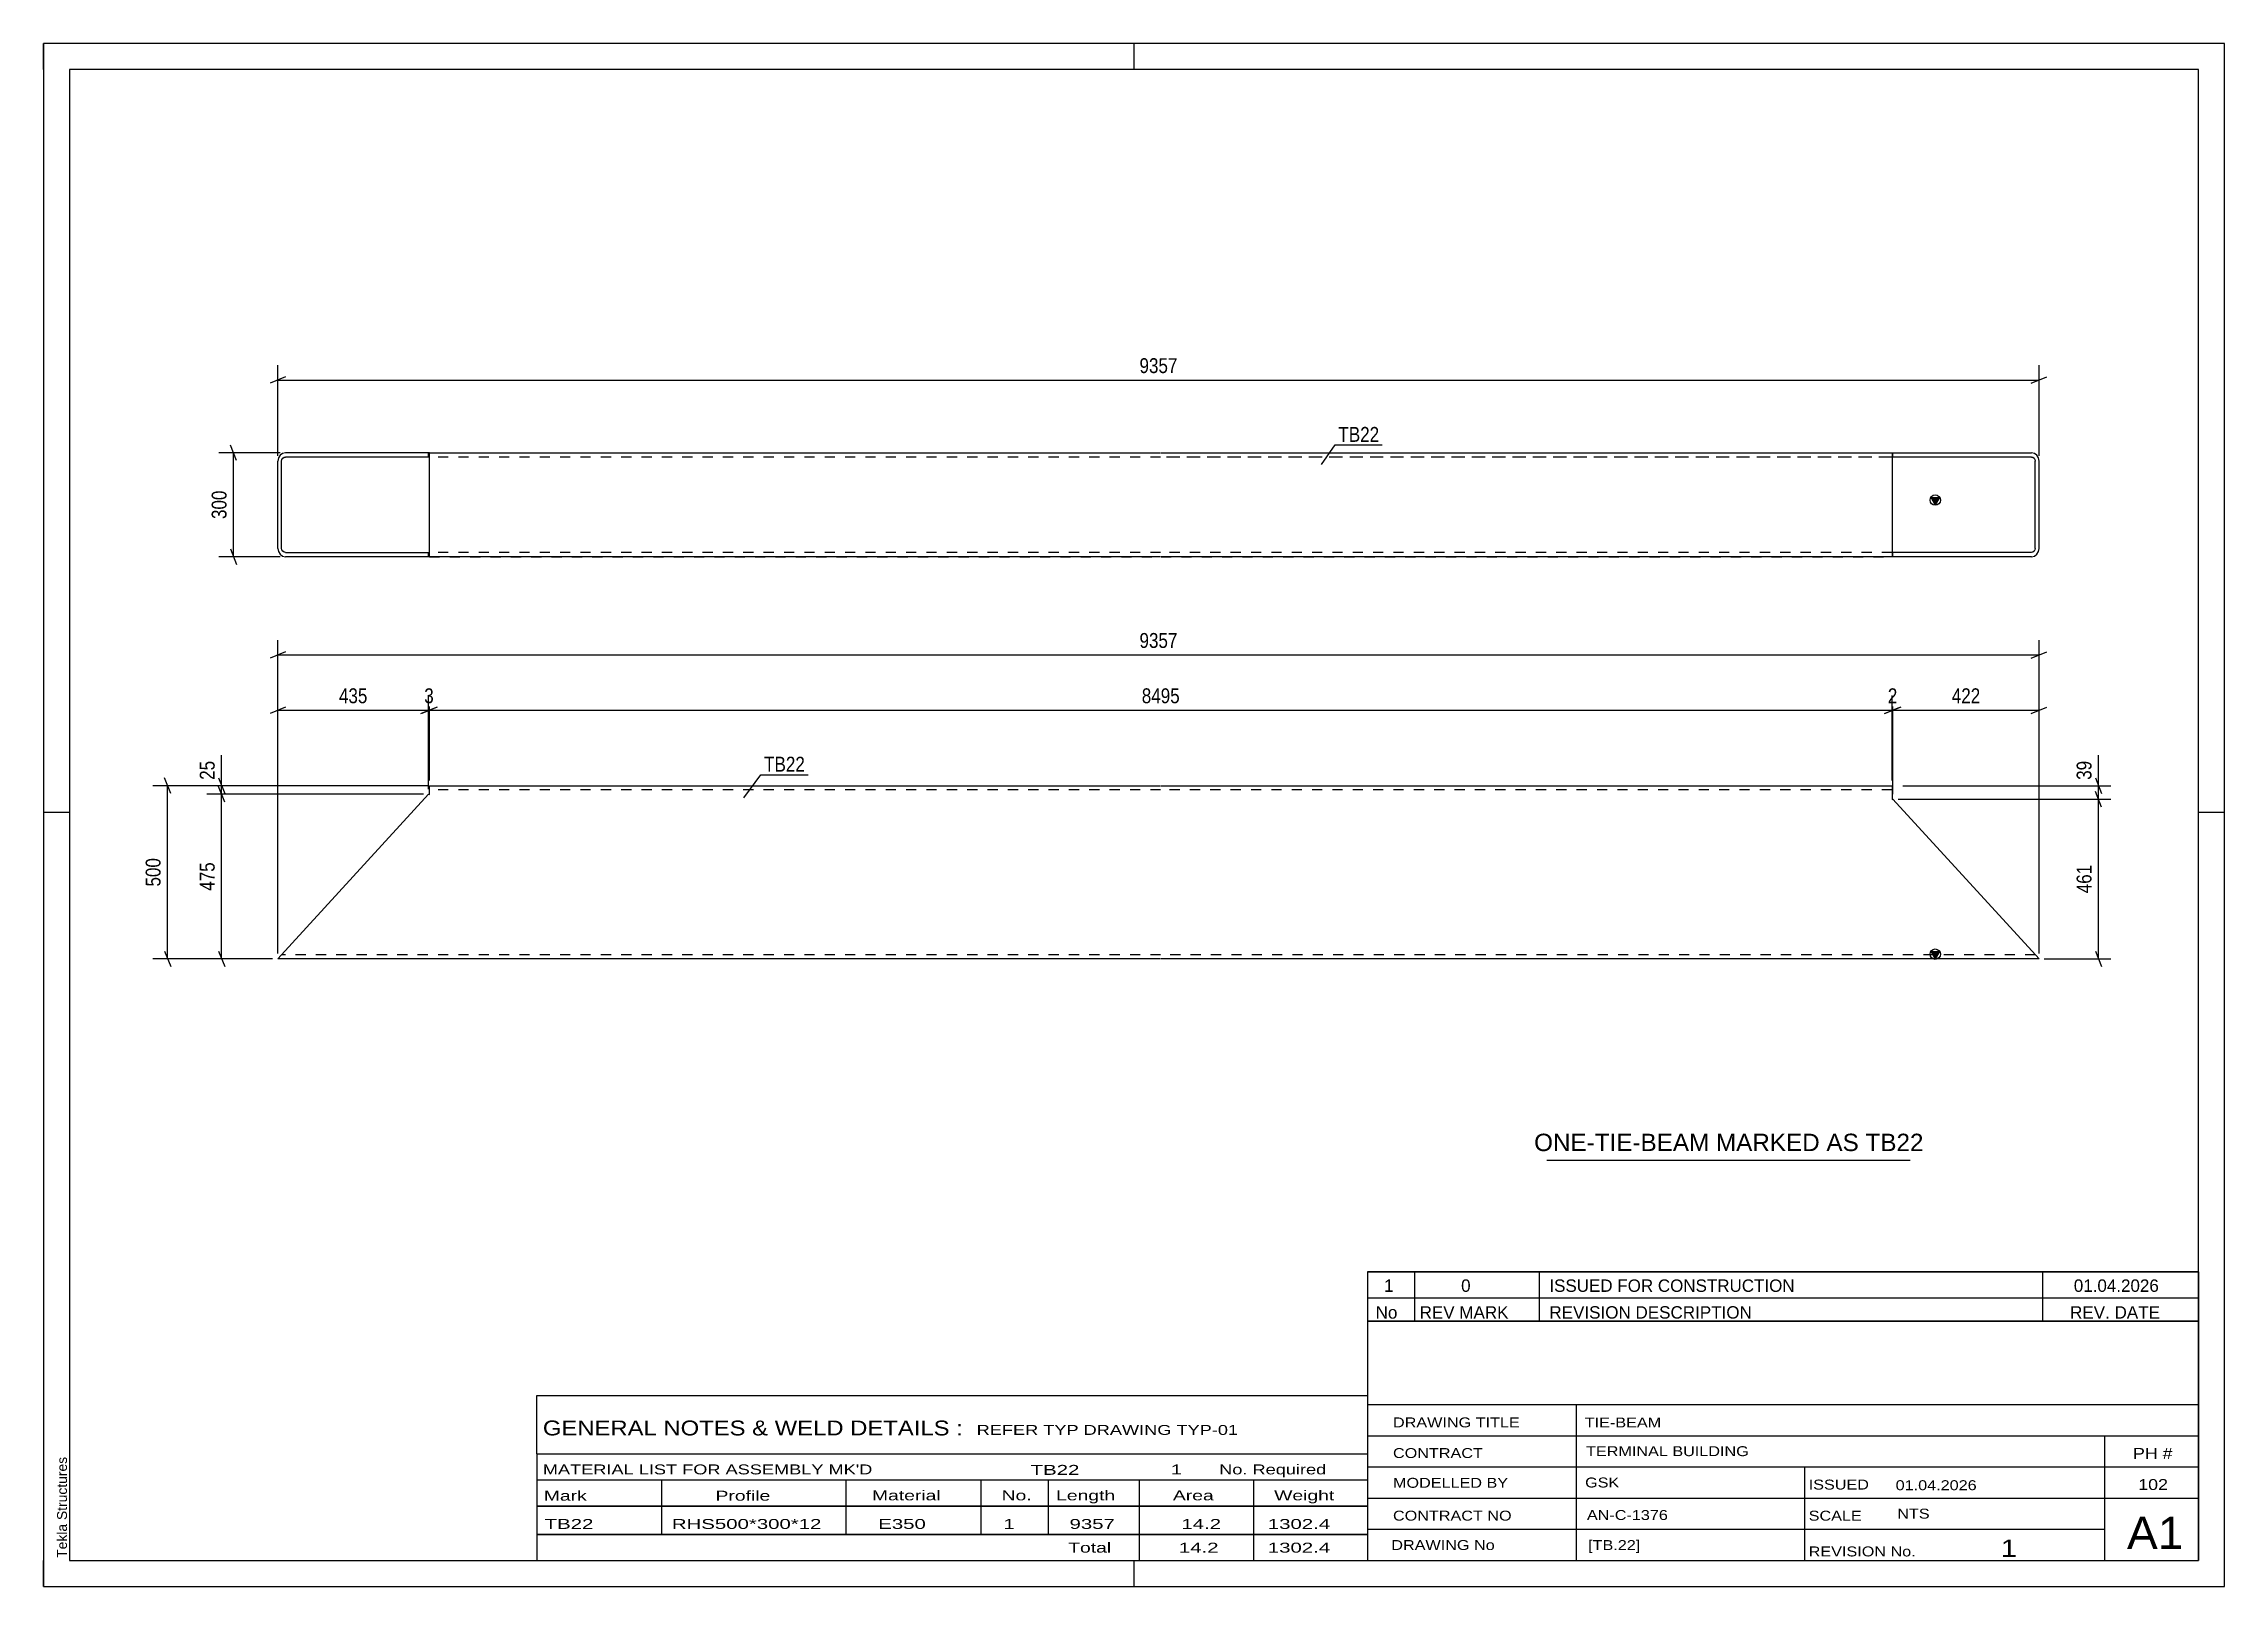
# Model space of a CAD drawing. Header units: millimetres. Extents: x 0 to 420, y 0 to 297.
import ezdxf

# ---------------------------------------------------------------- set-up
doc = ezdxf.new("R2010")
doc.units = ezdxf.units.MM
doc.linetypes.add('DXK_LINE_DOT2', pattern=[3.9198, 1.9599, -1.9599])
doc.styles.add('Arial', font='ARIAL.TTF', dxfattribs={"height": 0.2})
doc.styles.add('Arial Narrow', font='ARIALN.TTF', dxfattribs={"height": 0.2})

# ---------------------------------------------------------------- blocks, each defined once
blk = doc.blocks.new('Unknown-723512727-1163')
at = {"color": 5, "linetype": 'Continuous'}
for p, q in [((420, 297), (0, 297)), ((0, 297), (0, 0)), ((0, 292), (0, 297)), ((210, 292), (210, 297)), ((420, 0), (420, 297)), ((415, 292), (5, 292)), ((5, 292), (5, 5)), ((415, 5), (415, 292)), ((5, 149), (0, 149)), ((420, 149), (415, 149)), ((0, 0), (0, 5)), ((5, 5), (415, 5)), ((210, 0), (210, 5)), ((0, 0), (420, 0))]:
    blk.add_line(p, q, dxfattribs=at)
at = {"color": 174, "linetype": 'Continuous', "style": 'Arial'}
blk.add_text('Tekla Structures', height=1.9102, rotation=90, dxfattribs=at).set_placement((4.5, 5.5))
blk = doc.blocks.new('Part-723512727-1449 - 1443')
at = {"linetype": 'Continuous'}
blk.add_hatch(color=2, dxfattribs=at).paths.add_polyline_path([(364.31, 120.81), (363.51, 122.21), (365.11, 122.21)])
at = {"color": 2, "linetype": 'Continuous'}
for p, q in [((45.11, 120.81), (74.14, 152.5)), ((74.14, 152.5), (74.31, 152.44)), ((74.31, 154.14), (215.11, 154.14)), ((74.31, 152.44), (74.31, 154.14)), ((215.21, 154.14), (356.01, 154.14)), ((356.01, 154.14), (356.01, 151.47)), ((356.01, 151.47), (356.17, 151.53)), ((356.17, 151.53), (384.31, 120.81)), ((364.31, 120.81), (363.51, 122.21)), ((363.51, 122.21), (365.11, 122.21)), ((365.11, 122.21), (364.31, 120.81)), ((215.11, 120.81), (45.11, 120.81)), ((384.31, 120.81), (215.21, 120.81))]:
    blk.add_line(p, q, dxfattribs=at)
at = {"color": 7, "linetype": 'DXK_LINE_DOT2'}
for p, q in [((215.11, 153.34), (74.31, 153.34)), ((356.01, 153.34), (215.21, 153.34)), ((215.11, 121.61), (45.84, 121.61)), ((383.58, 121.61), (215.21, 121.61))]:
    blk.add_line(p, q, dxfattribs=at)
at = {"color": 2, "linetype": 'Continuous'}
blk.add_circle((364.31, 121.71), 1, dxfattribs=at)
blk = doc.blocks.new('Part-723512727-1421 - 1393')
at = {"linetype": 'Continuous'}
blk.add_hatch(color=2, dxfattribs=at).paths.add_polyline_path([(364.31, 208.22), (363.51, 209.62), (365.11, 209.62)])
at = {"color": 2, "linetype": 'Continuous'}
for p, q in [((45.22, 217.24), (45.11, 216.62)), ((45.11, 199.82), (45.11, 216.62)), ((45.54, 217.75), (45.22, 217.24)), ((46.02, 218.1), (45.54, 217.75)), ((45.84, 216.62), (45.9, 216.93)), ((45.84, 199.82), (45.84, 216.62)), ((45.9, 216.93), (46.06, 217.19)), ((46.58, 218.22), (46.02, 218.1)), ((46.06, 217.19), (46.3, 217.36)), ((46.3, 217.36), (46.58, 217.42)), ((74.31, 218.22), (46.58, 218.22)), ((74.31, 217.42), (46.58, 217.42)), ((74.14, 217.42), (74.14, 218.22)), ((74.31, 198.22), (74.31, 218.22)), ((74.31, 218.22), (215.11, 218.22)), ((215.21, 218.22), (382.85, 218.22)), ((356.01, 218.22), (356.01, 198.22)), ((382.85, 217.42), (356.01, 217.42)), ((356.17, 217.42), (356.17, 218.22)), ((383.41, 218.1), (382.85, 218.22)), ((382.85, 217.42), (383.13, 217.36)), ((383.13, 217.36), (383.36, 217.19)), ((383.36, 217.19), (383.52, 216.93)), ((383.88, 217.75), (383.41, 218.1)), ((383.52, 216.93), (383.58, 216.62)), ((383.58, 199.82), (383.58, 216.62)), ((384.2, 217.24), (383.88, 217.75)), ((384.31, 216.62), (384.2, 217.24)), ((384.31, 199.82), (384.31, 216.62)), ((364.31, 208.22), (363.51, 209.62)), ((363.51, 209.62), (365.11, 209.62)), ((365.11, 209.62), (364.31, 208.22)), ((45.11, 199.82), (45.22, 199.21)), ((45.22, 199.21), (45.54, 198.69)), ((45.54, 198.69), (46.02, 198.35)), ((45.9, 199.52), (45.84, 199.82)), ((46.06, 199.26), (45.9, 199.52)), ((46.02, 198.35), (46.58, 198.22)), ((46.3, 199.08), (46.06, 199.26)), ((46.58, 199.02), (46.3, 199.08)), ((46.58, 199.02), (74.31, 199.02)), ((74.31, 198.22), (46.58, 198.22)), ((74.14, 198.22), (74.14, 199.02)), ((215.11, 198.22), (74.31, 198.22)), ((382.85, 198.22), (215.21, 198.22)), ((382.85, 199.02), (356.01, 199.02)), ((356.17, 198.22), (356.17, 199.02)), ((383.13, 199.08), (382.85, 199.02)), ((382.85, 198.22), (383.41, 198.35)), ((383.36, 199.26), (383.13, 199.08)), ((383.52, 199.52), (383.36, 199.26)), ((383.41, 198.35), (383.88, 198.69)), ((383.58, 199.82), (383.52, 199.52)), ((383.88, 198.69), (384.2, 199.21)), ((384.2, 199.21), (384.31, 199.82))]:
    blk.add_line(p, q, dxfattribs=at)
at = {"color": 7, "linetype": 'DXK_LINE_DOT2'}
for p, q in [((215.11, 217.42), (74.31, 217.42)), ((215.11, 217.42), (74.31, 217.42)), ((382.85, 217.42), (215.21, 217.42)), ((356.01, 217.42), (215.21, 217.42)), ((215.11, 199.02), (74.31, 199.02)), ((215.11, 199.02), (74.31, 199.02)), ((74.31, 198.22), (215.11, 198.22)), ((356.01, 199.02), (215.21, 199.02)), ((356.01, 199.02), (215.21, 199.02)), ((215.21, 198.22), (356.17, 198.22))]:
    blk.add_line(p, q, dxfattribs=at)
at = {"color": 2, "linetype": 'Continuous'}
blk.add_circle((364.31, 209.12), 1, dxfattribs=at)
blk = doc.blocks.new('StraightDimension-723512727-1522 - 1443')
at = {"color": 7, "linetype": 'Continuous'}
for p, q in [((45.11, 121.81), (45.11, 182.17)), ((384.31, 121.81), (384.31, 182.17)), ((46.61, 179.92), (43.61, 178.72)), ((45.11, 179.32), (384.31, 179.32)), ((382.81, 178.72), (385.81, 179.92))]:
    blk.add_line(p, q, dxfattribs=at)
at = {"color": 0}
blk.add_wipeout([(218.97, 180.07), (218.97, 184.27), (210.46, 184.27), (210.46, 180.07)], dxfattribs=at)
at = {"color": 3, "style": 'Arial Narrow'}
blk.add_text('9357', height=2.863, dxfattribs=at).set_placement((211.06, 180.67))
blk = doc.blocks.new('StraightDimension-723512727-1458 - 1443')
at = {"color": 7, "linetype": 'Continuous'}
for p, q in [((33.69, 155.64), (34.89, 152.64)), ((74.04, 154.14), (31.44, 154.14)), ((73.14, 152.5), (31.44, 152.5)), ((34.89, 151), (33.69, 154)), ((34.29, 152.5), (34.29, 154.14))]:
    blk.add_line(p, q, dxfattribs=at)
at = {"color": 0}
blk.add_wipeout([(33.54, 159.52), (29.34, 159.52), (29.34, 154.67), (33.54, 154.67)], dxfattribs=at)
at = {"color": 7, "linetype": 'Continuous'}
blk.add_line((34.29, 154.14), (34.29, 160.05), dxfattribs=at)
blk.add_line((34.29, 154.14), (34.29, 160.05), dxfattribs=at)
at = {"color": 3, "style": 'Arial Narrow'}
blk.add_text('25', height=2.863, rotation=90.0002, dxfattribs=at).set_placement((32.94, 155.27))
blk = doc.blocks.new('StraightDimension-723512727-1468 - 1443')
at = {"color": 7, "linetype": 'Continuous'}
for p, q in [((73.14, 152.5), (31.44, 152.5)), ((34.89, 151), (33.69, 154)), ((34.29, 120.81), (34.29, 152.5)), ((33.69, 122.31), (34.89, 119.31)), ((44.11, 120.81), (31.44, 120.81))]:
    blk.add_line(p, q, dxfattribs=at)
at = {"color": 0}
blk.add_wipeout([(33.54, 140), (29.34, 140), (29.34, 133.31), (33.54, 133.31)], dxfattribs=at)
at = {"color": 3, "style": 'Arial Narrow'}
blk.add_text('475', height=2.863, rotation=90.0002, dxfattribs=at).set_placement((32.94, 133.91))
blk = doc.blocks.new('StraightDimension-723512727-1474 - 1443')
at = {"color": 7, "linetype": 'Continuous'}
for p, q in [((24.47, 152.64), (23.27, 155.64)), ((74.04, 154.14), (21.02, 154.14)), ((23.87, 120.81), (23.87, 154.14)), ((23.27, 122.31), (24.47, 119.31)), ((44.11, 120.81), (21.02, 120.81))]:
    blk.add_line(p, q, dxfattribs=at)
at = {"color": 0}
blk.add_wipeout([(23.12, 140.82), (18.92, 140.82), (18.92, 134.13), (23.12, 134.13)], dxfattribs=at)
at = {"color": 3, "style": 'Arial Narrow'}
blk.add_text('500', height=2.863, rotation=90.0002, dxfattribs=at).set_placement((22.52, 134.73))
blk = doc.blocks.new('StraightDimension-723512727-1481 - 1443')
at = {"color": 7, "linetype": 'Continuous'}
for p, q in [((395.16, 155.64), (396.36, 152.64)), ((357.17, 151.53), (398.16, 151.53)), ((358.07, 154.14), (398.16, 154.14)), ((396.36, 150.03), (395.16, 153.03)), ((395.76, 151.53), (395.76, 154.14))]:
    blk.add_line(p, q, dxfattribs=at)
at = {"color": 0}
blk.add_wipeout([(395.01, 159.52), (390.81, 159.52), (390.81, 154.67), (395.01, 154.67)], dxfattribs=at)
at = {"color": 7, "linetype": 'Continuous'}
blk.add_line((395.76, 154.14), (395.76, 160.05), dxfattribs=at)
blk.add_line((395.76, 154.14), (395.76, 160.05), dxfattribs=at)
at = {"color": 3, "style": 'Arial Narrow'}
blk.add_text('39', height=2.863, rotation=90.0002, dxfattribs=at).set_placement((394.41, 155.27))
blk = doc.blocks.new('StraightDimension-723512727-1489 - 1443')
at = {"color": 7, "linetype": 'Continuous'}
for p, q in [((357.17, 151.53), (398.16, 151.53)), ((396.36, 150.03), (395.16, 153.03)), ((395.76, 120.81), (395.76, 151.53)), ((395.16, 122.31), (396.36, 119.31)), ((385.31, 120.81), (398.16, 120.81))]:
    blk.add_line(p, q, dxfattribs=at)
at = {"color": 0}
blk.add_wipeout([(395.01, 139.51), (390.81, 139.51), (390.81, 132.83), (395.01, 132.83)], dxfattribs=at)
at = {"color": 3, "style": 'Arial Narrow'}
blk.add_text('461', height=2.863, rotation=90.0002, dxfattribs=at).set_placement((394.41, 133.43))
blk = doc.blocks.new('StraightDimension-723512727-1647 - 1443')
at = {"color": 7, "linetype": 'Continuous'}
for p, q in [((357.67, 169.27), (354.67, 168.07)), ((356.17, 152.53), (356.17, 171.52)), ((356.17, 168.67), (384.31, 168.67)), ((382.81, 168.07), (385.81, 169.27)), ((384.31, 121.81), (384.31, 171.52))]:
    blk.add_line(p, q, dxfattribs=at)
at = {"color": 0}
blk.add_wipeout([(373.58, 169.42), (373.58, 173.62), (366.9, 173.62), (366.9, 169.42)], dxfattribs=at)
at = {"color": 3, "style": 'Arial Narrow'}
blk.add_text('422', height=2.863, dxfattribs=at).set_placement((367.5, 170.02))
blk = doc.blocks.new('StraightDimension-723512727-1648 - 1443')
at = {"color": 7, "linetype": 'Continuous'}
for p, q in [((354.51, 168.07), (357.51, 169.27)), ((357.67, 169.27), (354.67, 168.07)), ((356.01, 155.14), (356.01, 171.52)), ((356.01, 168.67), (356.17, 168.67)), ((356.17, 152.53), (356.17, 171.52))]:
    blk.add_line(p, q, dxfattribs=at)
at = {"color": 0}
blk.add_wipeout([(357.6, 169.42), (357.6, 173.62), (354.58, 173.62), (354.58, 169.42)], dxfattribs=at)
at = {"color": 3, "style": 'Arial Narrow'}
blk.add_text('2', height=2.86, dxfattribs=at).set_placement((355.18, 170.02))
blk = doc.blocks.new('StraightDimension-723512727-1649 - 1443')
at = {"color": 7, "linetype": 'Continuous'}
for p, q in [((75.81, 169.27), (72.81, 168.07)), ((74.31, 155.14), (74.31, 171.52)), ((74.31, 168.67), (356.01, 168.67)), ((354.51, 168.07), (357.51, 169.27)), ((356.01, 155.14), (356.01, 171.52))]:
    blk.add_line(p, q, dxfattribs=at)
at = {"color": 0}
blk.add_wipeout([(219.41, 169.42), (219.41, 173.62), (210.9, 173.62), (210.9, 169.42)], dxfattribs=at)
at = {"color": 3, "style": 'Arial Narrow'}
blk.add_text('8495', height=2.863, dxfattribs=at).set_placement((211.5, 170.02))
blk = doc.blocks.new('StraightDimension-723512727-1650 - 1443')
at = {"color": 7, "linetype": 'Continuous'}
for p, q in [((72.64, 168.07), (75.64, 169.27)), ((75.81, 169.27), (72.81, 168.07)), ((74.14, 153.5), (74.14, 171.52)), ((74.14, 168.67), (74.31, 168.67)), ((74.31, 155.14), (74.31, 171.52))]:
    blk.add_line(p, q, dxfattribs=at)
at = {"color": 0}
blk.add_wipeout([(75.74, 169.42), (75.74, 173.62), (72.71, 173.62), (72.71, 169.42)], dxfattribs=at)
at = {"color": 3, "style": 'Arial Narrow'}
blk.add_text('3', height=2.86, dxfattribs=at).set_placement((73.31, 170.02))
blk = doc.blocks.new('StraightDimension-723512727-1651 - 1443')
at = {"color": 7, "linetype": 'Continuous'}
for p, q in [((46.61, 169.27), (43.61, 168.07)), ((45.11, 121.81), (45.11, 171.52)), ((45.11, 168.67), (74.14, 168.67)), ((72.64, 168.07), (75.64, 169.27)), ((74.14, 153.5), (74.14, 171.52))]:
    blk.add_line(p, q, dxfattribs=at)
at = {"color": 0}
blk.add_wipeout([(62.97, 169.42), (62.97, 173.62), (56.28, 173.62), (56.28, 169.42)], dxfattribs=at)
at = {"color": 3, "style": 'Arial Narrow'}
blk.add_text('435', height=2.863, dxfattribs=at).set_placement((56.88, 170.02))
blk = doc.blocks.new('StraightDimension-723512727-1424 - 1393')
at = {"color": 7, "linetype": 'Continuous'}
for p, q in [((46.61, 232.83), (43.61, 231.63)), ((45.11, 217.62), (45.11, 235.08)), ((45.11, 232.23), (384.31, 232.23)), ((382.81, 231.63), (385.81, 232.83)), ((384.31, 217.62), (384.31, 235.08))]:
    blk.add_line(p, q, dxfattribs=at)
at = {"color": 0}
blk.add_wipeout([(218.97, 232.98), (218.97, 237.18), (210.46, 237.18), (210.46, 232.98)], dxfattribs=at)
at = {"color": 3, "style": 'Arial Narrow'}
blk.add_text('9357', height=2.863, dxfattribs=at).set_placement((211.06, 233.58))
blk = doc.blocks.new('StraightDimension-723512727-1831 - 1393')
at = {"color": 7, "linetype": 'Continuous'}
for p, q in [((37.18, 216.72), (35.98, 219.72)), ((45.58, 218.22), (33.73, 218.22)), ((36.58, 198.22), (36.58, 218.22)), ((45.58, 198.22), (33.73, 198.22)), ((35.98, 199.72), (37.18, 196.72))]:
    blk.add_line(p, q, dxfattribs=at)
at = {"color": 0}
blk.add_wipeout([(35.83, 211.57), (31.63, 211.57), (31.63, 204.88), (35.83, 204.88)], dxfattribs=at)
at = {"color": 3, "style": 'Arial Narrow'}
blk.add_text('300', height=2.863, rotation=90.0002, dxfattribs=at).set_placement((35.23, 205.48))
blk = doc.blocks.new('Unknown-723512727-2089')
at = {"color": 7, "linetype": 'Continuous'}
for p, q in [((255, 51.05), (255, 5)), ((255, 51.05), (415, 51.05)), ((415, 51), (415, 5)), ((255, 35), (415, 35)), ((295.14, 35), (295.14, 5)), ((255, 29), (415, 29)), ((397, 5.05), (397, 29.05)), ((255, 23), (415, 23)), ((339.14, 23), (339.14, 5)), ((255, 17), (415, 17)), ((255, 11), (397, 11)), ((255, 5), (415, 5))]:
    blk.add_line(p, q, dxfattribs=at)
at = {"color": 7, "style": 'Arial Narrow'}
for s, height, width, p in [('DRAWING TITLE', 1.9089, 1.425378, (259.88, 30.61)), ('TIE-BEAM', 1.909, 1.425378, (296.81, 30.59)), ('CONTRACT', 1.909, 1.425378, (259.88, 24.71)), ('TERMINAL BUILDING', 1.9089, 1.425378, (297.06, 25.07)), ('MODELLED BY', 1.9089, 1.425378, (259.88, 18.98)), ('GSK', 1.909, 1.425378, (296.88, 19.04)), ('ISSUED', 1.909, 1.425378, (339.94, 18.64)), ('01.04.2026', 1.909, 1.425378, (356.69, 18.52)), ('CONTRACT NO', 1.9089, 1.425378, (259.88, 12.66)), ('AN-C-1376', 1.909, 1.425378, (297.23, 12.78)), ('SCALE', 1.909, 1.425378, (339.94, 12.65)), ('A1', 6.204, 1.25, (401.24, 7.2)), ('DRAWING No', 1.909, 1.425378, (259.56, 7)), ('[TB.22]', 1.909, 1.425378, (297.46, 6.99)), ('1', 3.34, 1.5, (376.91, 5.68)), ('REVISION No.', 1.9089, 1.425378, (339.94, 5.77))]:
    blk.add_text(s, height=height, dxfattribs=dict(at, width=width)).set_placement(p)
at = {"color": 7, "linetype": 'Continuous', "style": 'Arial Narrow'}
for s, height, width, p in [('PH #', 2.1, 1.42538, (402.4, 24.55)), ('102', 2.1, 1.42538, (403.41, 18.55)), ('NTS', 1.909, 1.425378, (357, 13.05))]:
    blk.add_text(s, height=height, dxfattribs=dict(at, width=width)).set_placement(p)
blk = doc.blocks.new('Unknown-723512727-2090')
at = {"color": 7, "linetype": 'Continuous'}
for p, q in [((255, 60.55), (415, 60.55)), ((415, 60.55), (255, 60.55)), ((255, 60.55), (255, 55.55)), ((264, 60.55), (264, 55.55)), ((288, 60.55), (288, 55.55)), ((385, 60.55), (385, 55.55)), ((415, 60.55), (415, 55.55)), ((255, 55.55), (415, 55.55)), ((255, 55.55), (255, 51.05)), ((255, 55.55), (415, 55.55)), ((264, 55.55), (264, 51.05)), ((288, 55.55), (288, 51.05)), ((385, 55.55), (385, 51.05)), ((415, 55.55), (415, 51.05)), ((415, 51.05), (255, 51.05))]:
    blk.add_line(p, q, dxfattribs=at)
at = {"color": 7, "linetype": 'Continuous', "style": 'Arial Narrow'}
for s, height, width, p in [('1', 2.39, 1.196471, (258.16, 56.7)), ('0', 2.39, 1.196471, (273, 56.7)), ('ISSUED FOR CONSTRUCTION', 2.3861, 1.196471, (290, 56.7)), ('01.04.2026', 2.386, 1.196471, (391, 56.7)), ('No', 2.386, 1.2, (256.54, 51.55)), ('REV MARK', 2.386, 1.2, (265, 51.55)), ('REVISION DESCRIPTION', 2.3861, 1.2, (290, 51.55)), ('REV. DATE', 2.386, 1.2, (390.28, 51.55))]:
    blk.add_text(s, height=height, dxfattribs=dict(at, width=width)).set_placement(p)
blk = doc.blocks.new('Unknown-723512727-2091')
at = {"color": 7, "linetype": 'Continuous'}
for p, q in [((95, 36.75), (255, 36.75)), ((95, 25.5), (95, 36.75)), ((255, 36.75), (255, 25.5)), ((95, 25.5), (255, 25.5)), ((95, 25.5), (95, 20.5)), ((255, 25.5), (255, 20.5)), ((95, 20.5), (255, 20.5)), ((95, 20.5), (95, 15.5)), ((119, 20.5), (119, 15.5)), ((154.5, 20.5), (154.5, 15.5)), ((180.5, 20.5), (180.5, 15.5)), ((193.5, 20.5), (193.5, 15.5)), ((211, 20.5), (211, 15.5)), ((233, 20.5), (233, 15.5)), ((255, 20.5), (255, 15.5)), ((95, 15.5), (255, 15.5)), ((95, 15.45), (95, 10.05)), ((95, 15.45), (255, 15.45)), ((119, 15.5), (119, 10)), ((154.5, 15.5), (154.5, 10)), ((180.5, 15.5), (180.5, 10)), ((193.5, 15.5), (193.5, 10)), ((211, 15.5), (211, 10)), ((233, 15.5), (233, 10)), ((255, 15.45), (255, 10.05)), ((95, 10.05), (255, 10.05)), ((95, 10), (255, 10)), ((95, 10), (95, 5)), ((211, 10), (211, 5)), ((233, 10), (233, 5)), ((255, 10), (255, 5)), ((95, 5), (255, 5))]:
    blk.add_line(p, q, dxfattribs=at)
at = {"color": 7, "style": 'Arial Narrow'}
for s, height, width, p in [('GENERAL NOTES & WELD DETAILS :', 2.8633, 1.4, (96.15, 29.06)), ('REFER TYP DRAWING TYP-01', 1.9089, 1.6, (179.7, 29.16)), ("MATERIAL LIST FOR ASSEMBLY MK'D", 1.9089, 1.6, (96.15, 21.56)), ('TB22', 1.909, 1.794707, (190.1, 21.47)), ('1', 1.91, 1.794707, (217.08, 21.56)), ('No. Required', 1.9089, 1.6, (226.41, 21.56)), ('Mark', 1.909, 1.7, (96.34, 16.5)), ('Profile', 1.909, 1.7, (129.41, 16.5)), ('Material', 1.909, 1.7, (159.54, 16.56)), ('No.', 1.909, 1.7, (184.5, 16.56)), ('Length', 1.909, 1.7, (195, 16.56)), ('Area', 1.909, 1.7, (217.5, 16.56)), ('Weight', 1.909, 1.7, (237, 16.56))]:
    blk.add_text(s, height=height, dxfattribs=dict(at, width=width)).set_placement(p)
at = {"color": 7, "linetype": 'Continuous', "style": 'Arial Narrow'}
for s, height, width, p in [('TB22', 1.909, 1.794707, (96.5, 11.06)), ('RHS500*300*12', 1.9089, 1.794707, (121, 11.06)), ('E350', 1.909, 1.794707, (160.74, 11.06)), ('1', 1.91, 1.794707, (184.86, 11.06)), ('9357', 1.909, 1.794707, (197.58, 11.06)), ('14.2', 1.909, 1.794707, (219.13, 11.06)), ('1302.4', 1.909, 1.794707, (235.77, 11.06)), ('Total', 1.909, 1.7, (197.33, 6.5)), ('14.2', 1.909, 1.794707, (218.64, 6.5)), ('1302.4', 1.909, 1.794707, (235.77, 6.5))]:
    blk.add_text(s, height=height, dxfattribs=dict(at, width=width)).set_placement(p)
blk = doc.blocks.new('Unknown-723512727-2092')
at = {"color": 7, "linetype": 'Continuous'}
blk.add_line((289.5, 82.05), (359.5, 82.05), dxfattribs=at)
at = {"color": 7, "style": 'Arial'}
blk.add_text('ONE-TIE-BEAM MARKED AS TB22', height=3.3428, dxfattribs=at).set_placement((287.06, 83.8))
blk = doc.blocks.new('Mark-723512727-1445 - 1443')
at = {"color": 0}
blk.add_wipeout([(146.62, 156.85), (146.62, 159.85), (138.76, 159.85), (138.76, 156.85)], dxfattribs=at)
blk.add_wipeout([(146.62, 156.85), (146.62, 159.85), (138.76, 159.85), (138.76, 156.85)], dxfattribs=at)
at = {"color": 30, "linetype": 'Continuous'}
for p, q in [((134.83, 151.82), (138.16, 156.25)), ((138.16, 156.25), (147.22, 156.25))]:
    blk.add_line(p, q, dxfattribs=at)
at = {"color": 3, "style": 'Arial Narrow'}
blk.add_text('TB22', height=2.863, dxfattribs=at).set_placement((138.76, 156.85))
blk = doc.blocks.new('Mark-723512727-1416 - 1393')
at = {"color": 0}
blk.add_wipeout([(257.22, 220.34), (257.22, 223.34), (249.37, 223.34), (249.37, 220.34)], dxfattribs=at)
blk.add_wipeout([(257.22, 220.34), (257.22, 223.34), (249.37, 223.34), (249.37, 220.34)], dxfattribs=at)
at = {"color": 30, "linetype": 'Continuous'}
for p, q in [((246.08, 215.99), (248.77, 219.74)), ((248.77, 219.74), (257.82, 219.74))]:
    blk.add_line(p, q, dxfattribs=at)
at = {"color": 3, "style": 'Arial Narrow'}
blk.add_text('TB22', height=2.863, dxfattribs=at).set_placement((249.37, 220.34))

msp = doc.modelspace()

# ---------------------------------------------------------------- block references
for name in ['Unknown-723512727-1163', 'Part-723512727-1421 - 1393', 'Part-723512727-1449 - 1443', 'Unknown-723512727-2092', 'Unknown-723512727-2090', 'Unknown-723512727-2089', 'Unknown-723512727-2091']:
    msp.add_blockref(name, (0, 0))

# ---------------------------------------------------------------- next in the draw order: block references
for name in ['StraightDimension-723512727-1424 - 1393', 'StraightDimension-723512727-1522 - 1443']:
    msp.add_blockref(name, (0, 0))

# ---------------------------------------------------------------- next in the draw order: block references
for name in ['Mark-723512727-1416 - 1393', 'StraightDimension-723512727-1831 - 1393', 'StraightDimension-723512727-1458 - 1443', 'StraightDimension-723512727-1481 - 1443']:
    msp.add_blockref(name, (0, 0))

# ---------------------------------------------------------------- next in the draw order: block references
for name in ['StraightDimension-723512727-1468 - 1443', 'StraightDimension-723512727-1489 - 1443']:
    msp.add_blockref(name, (0, 0))

# ---------------------------------------------------------------- next in the draw order: block references
for name in ['StraightDimension-723512727-1647 - 1443', 'StraightDimension-723512727-1474 - 1443']:
    msp.add_blockref(name, (0, 0))

# ---------------------------------------------------------------- next in the draw order: block references
msp.add_blockref('StraightDimension-723512727-1648 - 1443', (0, 0))

# ---------------------------------------------------------------- next in the draw order: block references
msp.add_blockref('StraightDimension-723512727-1649 - 1443', (0, 0))

# ---------------------------------------------------------------- next in the draw order: block references
for name in ['StraightDimension-723512727-1650 - 1443', 'Mark-723512727-1445 - 1443']:
    msp.add_blockref(name, (0, 0))

# ---------------------------------------------------------------- next in the draw order: block references
msp.add_blockref('StraightDimension-723512727-1651 - 1443', (0, 0))

doc.saveas('drawing.dxf')
